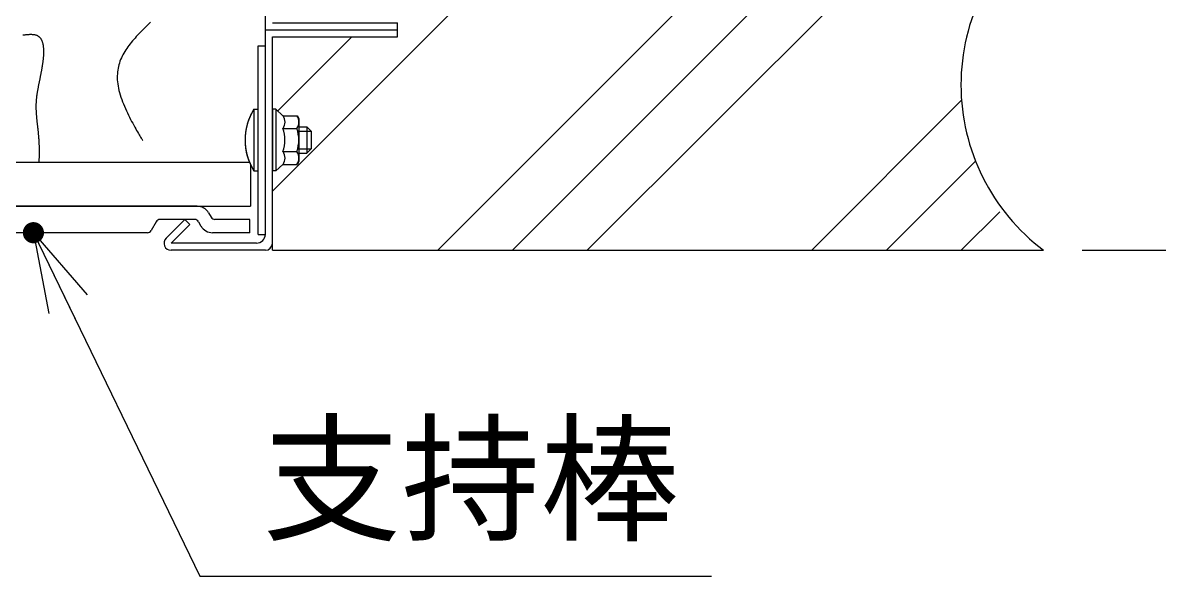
# Model space of a CAD drawing. Extents: x 443 to 1217, y -1921 to -677.
# Drawn here: x 485.5 to 513.41, y -904.72 to -891.14 of the extents above; entities that cross this region are included whole.
import ezdxf
from ezdxf.enums import TextEntityAlignment as Align

# ---------------------------------------------------------------- set-up
doc = ezdxf.new("R2010")
doc.units = 0
doc.header["$MEASUREMENT"] = 0
doc.layers.get('0').update_dxf_attribs({"linetype": 'CONTINUOUS'})
for name, color, linetype in [('1', 7, 'CONTINUOUS'), ('10', 7, 'CONTINUOUS'), ('2', 2, 'CONTINUOUS'), ('3', 8, 'CONTINUOUS'), ('6', 7, 'CONTINUOUS'), ('7', 7, 'CONTINUOUS')]:
    doc.layers.add(name, color=color, linetype=linetype)
doc.styles.add('ｽﾀｲﾙ2', font='MS PGothic.ttf')

msp = doc.modelspace()

# ---------------------------------------------------------------- linework, layer by layer
at = {"color": 7, "linetype": 'Continuous'}
for p, q in [((485.764, -896.293), (489.849, -904.725)), ((489.849, -904.725), (502.417, -904.725))]:
    msp.add_line(p, q, dxfattribs=at)
at = {"color": 0}
for q in [(487.083, -897.818), (486.143, -898.273), (486.896, -898.63)]:
    msp.add_line((485.764, -896.293), q, dxfattribs=at)
at = {"color": 0, "const_width": 0.26}
msp.add_lwpolyline([(485.837, -896.185, 1), (485.691, -896.4, 1), (485.837, -896.185)], format="xyb", dxfattribs=at)
at = {"layer": '1', "color": 4}
for p, q in [((488.426, -891.337), (488.392, -891.373)), ((488.461, -891.302), (488.426, -891.337)), ((488.497, -891.267), (488.461, -891.302)), ((488.533, -891.231), (488.497, -891.267)), ((488.569, -891.196), (488.533, -891.231)), ((488.605, -891.16), (488.569, -891.196)), ((488.642, -891.125), (488.605, -891.16)), ((488.166, -891.622), (488.137, -891.658)), ((488.196, -891.585), (488.166, -891.622)), ((488.227, -891.549), (488.196, -891.585)), ((488.259, -891.514), (488.227, -891.549)), ((488.291, -891.478), (488.259, -891.514)), ((488.324, -891.442), (488.291, -891.478)), ((488.358, -891.407), (488.324, -891.442)), ((488.392, -891.373), (488.358, -891.407)), ((487.984, -891.885), (487.963, -891.924)), ((488.007, -891.846), (487.984, -891.885)), ((488.031, -891.807), (488.007, -891.846)), ((488.056, -891.769), (488.031, -891.807)), ((488.082, -891.732), (488.056, -891.769)), ((488.109, -891.695), (488.082, -891.732)), ((488.137, -891.658), (488.109, -891.695)), ((487.863, -892.17), (487.852, -892.214)), ((487.876, -892.128), (487.863, -892.17)), ((487.89, -892.085), (487.876, -892.128)), ((487.906, -892.044), (487.89, -892.085)), ((487.924, -892.004), (487.906, -892.044)), ((487.943, -891.963), (487.924, -892.004)), ((487.963, -891.924), (487.943, -891.963)), ((487.823, -892.442), (487.822, -892.491)), ((487.825, -892.395), (487.823, -892.442)), ((487.829, -892.348), (487.825, -892.395)), ((487.835, -892.303), (487.829, -892.348)), ((487.843, -892.258), (487.835, -892.303)), ((487.852, -892.214), (487.843, -892.258)), ((487.822, -892.491), (487.824, -892.54)), ((487.824, -892.54), (487.828, -892.59)), ((487.828, -892.59), (487.834, -892.64)), ((487.834, -892.64), (487.842, -892.692)), ((487.842, -892.692), (487.852, -892.746)), ((487.852, -892.746), (487.865, -892.799)), ((487.865, -892.799), (487.879, -892.854)), ((487.879, -892.854), (487.895, -892.909)), ((487.895, -892.909), (487.913, -892.965)), ((487.913, -892.965), (487.933, -893.021)), ((487.933, -893.021), (487.954, -893.077)), ((487.954, -893.077), (487.976, -893.133)), ((487.976, -893.133), (487.999, -893.189)), ((487.999, -893.189), (488.023, -893.245)), ((488.023, -893.245), (488.047, -893.299)), ((488.047, -893.299), (488.073, -893.354)), ((488.073, -893.354), (488.098, -893.407)), ((488.098, -893.407), (488.124, -893.46)), ((488.124, -893.46), (488.15, -893.51)), ((488.15, -893.51), (488.176, -893.56)), ((488.176, -893.56), (488.202, -893.608)), ((488.202, -893.608), (488.227, -893.655)), ((488.227, -893.655), (488.252, -893.699)), ((488.252, -893.699), (488.276, -893.742)), ((488.276, -893.742), (488.299, -893.782)), ((488.299, -893.782), (488.321, -893.82)), ((488.321, -893.82), (488.342, -893.855)), ((488.342, -893.855), (488.362, -893.888)), ((488.362, -893.888), (488.38, -893.917)), ((488.38, -893.917), (488.397, -893.945)), ((488.397, -893.945), (488.412, -893.969)), ((488.412, -893.969), (488.425, -893.989)), ((488.425, -893.989), (488.435, -894.006)), ((488.435, -894.006), (488.444, -894.019)), ((488.444, -894.019), (488.45, -894.027))]:
    msp.add_line(p, q, dxfattribs=at)
at = {"layer": '1', "color": 3, "linetype": 'Continuous'}
for p, q in [((491.286, -893.26), (491.286, -891.702)), ((491.286, -891.702), (491.459, -891.702)), ((491.178, -893.26), (491.286, -893.26)), ((483.841, -894.561), (491.069, -894.561)), ((491.091, -894.614), (491.091, -895.644)), ((483.841, -895.644), (491.091, -895.644))]:
    msp.add_line(p, q, dxfattribs=at)
at = {"layer": '1', "color": 3}
for p, q in [((491.151, -893.306), (491.149, -893.309)), ((491.153, -893.303), (491.151, -893.306)), ((491.154, -893.3), (491.153, -893.303)), ((491.156, -893.297), (491.154, -893.3)), ((491.158, -893.294), (491.156, -893.297)), ((491.159, -893.292), (491.158, -893.294)), ((491.161, -893.288), (491.159, -893.292)), ((491.162, -893.286), (491.161, -893.288)), ((491.164, -893.284), (491.162, -893.286)), ((491.165, -893.281), (491.164, -893.284)), ((491.167, -893.279), (491.165, -893.281)), ((491.168, -893.277), (491.167, -893.279)), ((491.169, -893.274), (491.168, -893.277)), ((491.17, -893.272), (491.169, -893.274)), ((491.172, -893.27), (491.17, -893.272)), ((491.173, -893.269), (491.172, -893.27)), ((491.174, -893.267), (491.173, -893.269)), ((491.175, -893.266), (491.174, -893.267)), ((491.176, -893.263), (491.175, -893.265)), ((491.175, -893.265), (491.175, -893.266)), ((491.177, -893.262), (491.176, -893.263)), ((491.178, -893.26), (491.177, -893.261)), ((491.177, -893.261), (491.177, -893.262)), ((491.178, -893.26), (491.178, -893.26)), ((491.029, -893.584), (491.028, -893.586)), ((491.03, -893.578), (491.029, -893.581)), ((491.029, -893.581), (491.029, -893.584)), ((491.031, -893.575), (491.03, -893.578)), ((491.032, -893.573), (491.031, -893.575)), ((491.033, -893.571), (491.032, -893.573)), ((491.034, -893.567), (491.033, -893.571)), ((491.035, -893.565), (491.034, -893.567)), ((491.036, -893.562), (491.035, -893.565)), ((491.037, -893.557), (491.036, -893.56)), ((491.036, -893.56), (491.036, -893.562)), ((491.038, -893.554), (491.037, -893.557)), ((491.039, -893.552), (491.038, -893.554)), ((491.04, -893.549), (491.039, -893.552)), ((491.041, -893.547), (491.04, -893.549)), ((491.042, -893.544), (491.041, -893.547)), ((491.043, -893.541), (491.042, -893.544)), ((491.044, -893.538), (491.043, -893.541)), ((491.045, -893.536), (491.044, -893.538)), ((491.046, -893.533), (491.045, -893.536)), ((491.047, -893.53), (491.046, -893.533)), ((491.048, -893.528), (491.047, -893.53)), ((491.049, -893.525), (491.048, -893.528)), ((491.05, -893.523), (491.049, -893.525)), ((491.051, -893.52), (491.05, -893.523)), ((491.052, -893.517), (491.051, -893.52)), ((491.053, -893.514), (491.052, -893.517)), ((491.054, -893.512), (491.053, -893.514)), ((491.055, -893.51), (491.054, -893.512)), ((491.056, -893.506), (491.055, -893.51)), ((491.057, -893.504), (491.056, -893.506)), ((491.058, -893.501), (491.057, -893.504)), ((491.059, -893.499), (491.058, -893.501)), ((491.06, -893.497), (491.059, -893.499)), ((491.061, -893.493), (491.06, -893.497)), ((491.062, -893.491), (491.061, -893.493)), ((491.063, -893.488), (491.062, -893.491)), ((491.064, -893.486), (491.063, -893.488)), ((491.065, -893.484), (491.064, -893.486)), ((491.066, -893.48), (491.065, -893.484)), ((491.067, -893.478), (491.066, -893.48)), ((491.068, -893.475), (491.067, -893.478)), ((491.069, -893.473), (491.068, -893.475)), ((491.07, -893.47), (491.069, -893.473)), ((491.071, -893.467), (491.07, -893.47)), ((491.072, -893.465), (491.071, -893.467)), ((491.073, -893.463), (491.072, -893.465)), ((491.074, -893.46), (491.073, -893.463)), ((491.075, -893.457), (491.074, -893.46)), ((491.077, -893.455), (491.075, -893.457)), ((491.078, -893.453), (491.077, -893.455)), ((491.079, -893.45), (491.078, -893.453)), ((491.08, -893.448), (491.079, -893.45)), ((491.081, -893.445), (491.08, -893.448)), ((491.082, -893.443), (491.081, -893.445)), ((491.083, -893.44), (491.082, -893.443)), ((491.084, -893.438), (491.083, -893.44)), ((491.085, -893.436), (491.084, -893.438)), ((491.086, -893.433), (491.085, -893.436)), ((491.087, -893.431), (491.086, -893.433)), ((491.088, -893.428), (491.087, -893.431)), ((491.089, -893.426), (491.088, -893.428)), ((491.09, -893.424), (491.089, -893.426)), ((491.091, -893.421), (491.09, -893.424)), ((491.092, -893.419), (491.091, -893.421)), ((491.093, -893.417), (491.092, -893.419)), ((491.094, -893.415), (491.093, -893.417)), ((491.095, -893.412), (491.094, -893.415)), ((491.096, -893.409), (491.095, -893.412)), ((491.097, -893.407), (491.096, -893.409)), ((491.098, -893.405), (491.097, -893.407)), ((491.1, -893.403), (491.098, -893.405)), ((491.101, -893.401), (491.1, -893.403)), ((491.102, -893.399), (491.101, -893.401)), ((491.103, -893.395), (491.102, -893.399)), ((491.104, -893.393), (491.103, -893.395)), ((491.105, -893.391), (491.104, -893.393)), ((491.106, -893.389), (491.105, -893.391)), ((491.107, -893.387), (491.106, -893.389)), ((491.109, -893.383), (491.107, -893.387)), ((491.11, -893.381), (491.109, -893.383)), ((491.111, -893.379), (491.11, -893.381)), ((491.112, -893.377), (491.111, -893.379)), ((491.114, -893.373), (491.112, -893.377)), ((491.115, -893.371), (491.114, -893.373)), ((491.116, -893.368), (491.115, -893.371)), ((491.118, -893.366), (491.116, -893.368)), ((491.119, -893.364), (491.118, -893.366)), ((491.121, -893.36), (491.119, -893.364)), ((491.122, -893.357), (491.121, -893.36)), ((491.124, -893.355), (491.122, -893.357)), ((491.125, -893.352), (491.124, -893.355)), ((491.127, -893.35), (491.125, -893.352)), ((491.128, -893.346), (491.127, -893.35)), ((491.13, -893.343), (491.128, -893.346)), ((491.132, -893.34), (491.13, -893.343)), ((491.133, -893.338), (491.132, -893.34)), ((491.135, -893.334), (491.133, -893.338)), ((491.137, -893.331), (491.135, -893.334)), ((491.139, -893.328), (491.137, -893.331)), ((491.14, -893.324), (491.139, -893.328)), ((491.142, -893.321), (491.14, -893.324)), ((491.144, -893.318), (491.142, -893.321)), ((491.146, -893.316), (491.144, -893.318)), ((491.147, -893.312), (491.146, -893.316)), ((491.149, -893.309), (491.147, -893.312)), ((490.97, -893.864), (490.969, -893.867)), ((490.971, -893.856), (490.97, -893.858)), ((490.97, -893.858), (490.97, -893.862)), ((490.97, -893.862), (490.97, -893.864)), ((490.972, -893.845), (490.971, -893.848)), ((490.971, -893.848), (490.971, -893.851)), ((490.971, -893.851), (490.971, -893.853)), ((490.971, -893.853), (490.971, -893.856)), ((490.973, -893.839), (490.972, -893.842)), ((490.972, -893.842), (490.972, -893.845)), ((490.974, -893.831), (490.973, -893.833)), ((490.973, -893.833), (490.973, -893.837)), ((490.973, -893.837), (490.973, -893.839)), ((490.975, -893.823), (490.974, -893.826)), ((490.974, -893.826), (490.974, -893.828)), ((490.974, -893.828), (490.974, -893.831)), ((490.976, -893.817), (490.975, -893.82)), ((490.975, -893.82), (490.975, -893.823)), ((490.977, -893.809), (490.976, -893.812)), ((490.976, -893.812), (490.976, -893.815)), ((490.976, -893.815), (490.976, -893.817)), ((490.978, -893.801), (490.977, -893.804)), ((490.977, -893.804), (490.977, -893.806)), ((490.977, -893.806), (490.977, -893.809)), ((490.979, -893.795), (490.978, -893.799)), ((490.978, -893.799), (490.978, -893.801)), ((490.98, -893.79), (490.979, -893.793)), ((490.979, -893.793), (490.979, -893.795)), ((490.981, -893.784), (490.98, -893.788)), ((490.98, -893.788), (490.98, -893.79)), ((490.982, -893.777), (490.981, -893.779)), ((490.981, -893.779), (490.981, -893.782)), ((490.981, -893.782), (490.981, -893.784)), ((490.983, -893.771), (490.982, -893.773)), ((490.982, -893.773), (490.982, -893.777)), ((490.984, -893.766), (490.983, -893.768)), ((490.983, -893.768), (490.983, -893.771)), ((490.985, -893.76), (490.984, -893.763)), ((490.984, -893.763), (490.984, -893.766)), ((490.986, -893.755), (490.985, -893.757)), ((490.985, -893.757), (490.985, -893.76)), ((490.987, -893.749), (490.986, -893.752)), ((490.986, -893.752), (490.986, -893.755)), ((490.988, -893.744), (490.987, -893.746)), ((490.987, -893.746), (490.987, -893.749)), ((490.989, -893.739), (490.988, -893.741)), ((490.988, -893.741), (490.988, -893.744)), ((490.99, -893.733), (490.989, -893.735)), ((490.989, -893.735), (490.989, -893.739)), ((490.991, -893.73), (490.99, -893.733)), ((490.992, -893.724), (490.991, -893.728)), ((490.991, -893.728), (490.991, -893.73)), ((490.993, -893.719), (490.992, -893.722)), ((490.992, -893.722), (490.992, -893.724)), ((490.994, -893.714), (490.993, -893.717)), ((490.993, -893.717), (490.993, -893.719)), ((490.995, -893.711), (490.994, -893.714)), ((490.996, -893.706), (490.995, -893.708)), ((490.995, -893.708), (490.995, -893.711)), ((490.997, -893.7), (490.996, -893.703)), ((490.996, -893.703), (490.996, -893.706)), ((490.998, -893.698), (490.997, -893.7)), ((490.999, -893.693), (490.998, -893.695)), ((490.998, -893.695), (490.998, -893.698)), ((491, -893.687), (490.999, -893.69)), ((490.999, -893.69), (490.999, -893.693)), ((491.001, -893.684), (491, -893.687)), ((491.002, -893.679), (491.001, -893.682)), ((491.001, -893.682), (491.001, -893.684)), ((491.003, -893.676), (491.002, -893.679)), ((491.004, -893.671), (491.003, -893.673)), ((491.003, -893.673), (491.003, -893.676)), ((491.005, -893.666), (491.004, -893.669)), ((491.004, -893.669), (491.004, -893.671)), ((491.006, -893.663), (491.005, -893.666)), ((491.007, -893.66), (491.006, -893.663)), ((491.008, -893.655), (491.007, -893.658)), ((491.007, -893.658), (491.007, -893.66)), ((491.009, -893.652), (491.008, -893.655)), ((491.01, -893.647), (491.009, -893.649)), ((491.009, -893.649), (491.009, -893.652)), ((491.011, -893.645), (491.01, -893.647)), ((491.012, -893.639), (491.011, -893.642)), ((491.011, -893.642), (491.011, -893.645)), ((491.013, -893.636), (491.012, -893.639)), ((491.014, -893.634), (491.013, -893.636)), ((491.015, -893.629), (491.014, -893.631)), ((491.014, -893.631), (491.014, -893.634)), ((491.016, -893.626), (491.015, -893.629)), ((491.017, -893.623), (491.016, -893.626)), ((491.018, -893.618), (491.017, -893.621)), ((491.017, -893.621), (491.017, -893.623)), ((491.019, -893.615), (491.018, -893.618)), ((491.02, -893.612), (491.019, -893.615)), ((491.021, -893.608), (491.02, -893.61)), ((491.02, -893.61), (491.02, -893.612)), ((491.022, -893.605), (491.021, -893.608)), ((491.023, -893.602), (491.022, -893.605)), ((491.024, -893.599), (491.023, -893.602)), ((491.025, -893.594), (491.024, -893.597)), ((491.024, -893.597), (491.024, -893.599)), ((491.026, -893.591), (491.025, -893.594)), ((491.027, -893.589), (491.026, -893.591)), ((491.028, -893.586), (491.027, -893.589)), ((490.962, -894.002), (490.961, -894.005)), ((490.961, -894.005), (490.961, -894.008)), ((490.961, -894.008), (490.961, -894.01)), ((490.961, -894.01), (490.961, -894.013)), ((490.961, -894.013), (490.961, -894.015)), ((490.961, -894.015), (490.961, -894.019)), ((490.961, -894.019), (490.961, -894.021)), ((490.961, -894.021), (490.961, -894.024)), ((490.961, -894.024), (490.961, -894.027)), ((490.961, -894.027), (490.961, -894.03)), ((490.961, -894.03), (490.961, -894.033)), ((490.961, -894.033), (490.962, -894.035)), ((490.963, -893.961), (490.962, -893.963)), ((490.962, -893.963), (490.962, -893.966)), ((490.962, -893.966), (490.962, -893.969)), ((490.962, -893.969), (490.962, -893.972)), ((490.962, -893.972), (490.962, -893.974)), ((490.962, -893.974), (490.962, -893.977)), ((490.962, -893.977), (490.962, -893.979)), ((490.962, -893.979), (490.962, -893.983)), ((490.962, -893.983), (490.962, -893.986)), ((490.962, -893.986), (490.962, -893.988)), ((490.962, -893.988), (490.962, -893.991)), ((490.962, -893.991), (490.962, -893.994)), ((490.962, -893.994), (490.962, -893.997)), ((490.962, -893.997), (490.962, -893.999)), ((490.962, -893.999), (490.962, -894.002)), ((490.962, -894.035), (490.962, -894.038)), ((490.962, -894.038), (490.962, -894.04)), ((490.962, -894.04), (490.962, -894.044)), ((490.962, -894.044), (490.962, -894.046)), ((490.962, -894.046), (490.962, -894.049)), ((490.962, -894.049), (490.962, -894.051)), ((490.962, -894.051), (490.962, -894.055)), ((490.962, -894.055), (490.962, -894.057)), ((490.962, -894.057), (490.962, -894.06)), ((490.962, -894.06), (490.962, -894.063)), ((490.962, -894.063), (490.962, -894.066)), ((490.962, -894.066), (490.962, -894.069)), ((490.962, -894.069), (490.962, -894.071)), ((490.962, -894.071), (490.963, -894.074)), ((490.964, -893.938), (490.963, -893.941)), ((490.963, -893.941), (490.963, -893.943)), ((490.963, -893.943), (490.963, -893.947)), ((490.963, -893.947), (490.963, -893.95)), ((490.963, -893.95), (490.963, -893.952)), ((490.963, -893.952), (490.963, -893.955)), ((490.963, -893.955), (490.963, -893.958)), ((490.963, -893.958), (490.963, -893.961)), ((490.963, -894.074), (490.963, -894.076)), ((490.963, -894.076), (490.963, -894.08)), ((490.963, -894.08), (490.963, -894.082)), ((490.963, -894.082), (490.963, -894.085)), ((490.963, -894.085), (490.963, -894.087)), ((490.963, -894.087), (490.963, -894.091)), ((490.963, -894.091), (490.963, -894.093)), ((490.963, -894.093), (490.964, -894.096)), ((490.965, -893.922), (490.964, -893.925)), ((490.964, -893.925), (490.964, -893.927)), ((490.964, -893.927), (490.964, -893.93)), ((490.964, -893.93), (490.964, -893.933)), ((490.964, -893.933), (490.964, -893.936)), ((490.964, -893.936), (490.964, -893.938)), ((490.964, -894.096), (490.964, -894.098)), ((490.964, -894.098), (490.964, -894.101)), ((490.964, -894.101), (490.964, -894.105)), ((490.964, -894.105), (490.964, -894.107)), ((490.964, -894.107), (490.964, -894.11)), ((490.964, -894.11), (490.965, -894.112)), ((490.966, -893.909), (490.965, -893.911)), ((490.965, -893.911), (490.965, -893.914)), ((490.965, -893.914), (490.965, -893.916)), ((490.965, -893.916), (490.965, -893.919)), ((490.965, -893.919), (490.965, -893.922)), ((490.965, -894.112), (490.965, -894.116)), ((490.965, -894.116), (490.965, -894.118)), ((490.965, -894.118), (490.965, -894.121)), ((490.965, -894.121), (490.965, -894.123)), ((490.965, -894.123), (490.966, -894.127)), ((490.967, -893.894), (490.966, -893.897)), ((490.966, -893.897), (490.966, -893.9)), ((490.966, -893.9), (490.966, -893.903)), ((490.966, -893.903), (490.966, -893.905)), ((490.966, -893.905), (490.966, -893.909)), ((490.966, -894.127), (490.966, -894.129)), ((490.966, -894.129), (490.966, -894.132)), ((490.966, -894.132), (490.966, -894.134)), ((490.966, -894.134), (490.966, -894.137)), ((490.966, -894.137), (490.967, -894.14)), ((490.968, -893.884), (490.967, -893.886)), ((490.967, -893.886), (490.967, -893.889)), ((490.967, -893.889), (490.967, -893.891)), ((490.967, -893.891), (490.967, -893.894)), ((490.967, -894.14), (490.967, -894.143)), ((490.967, -894.143), (490.967, -894.145)), ((490.969, -893.875), (490.968, -893.878)), ((490.968, -893.878), (490.968, -893.88)), ((490.968, -893.88), (490.968, -893.884)), ((490.969, -893.867), (490.969, -893.869)), ((490.969, -893.869), (490.969, -893.873)), ((490.969, -893.873), (490.969, -893.875)), ((490.967, -894.145), (490.967, -894.148)), ((490.967, -894.148), (490.968, -894.152)), ((490.968, -894.152), (490.968, -894.154)), ((490.968, -894.154), (490.968, -894.157)), ((490.968, -894.157), (490.968, -894.159)), ((490.968, -894.159), (490.969, -894.163)), ((490.969, -894.163), (490.969, -894.165)), ((490.969, -894.165), (490.969, -894.168)), ((490.969, -894.168), (490.97, -894.17)), ((490.97, -894.17), (490.97, -894.173)), ((490.97, -894.173), (490.97, -894.176)), ((490.97, -894.176), (490.97, -894.179)), ((490.97, -894.179), (490.971, -894.181)), ((490.971, -894.181), (490.971, -894.184)), ((490.971, -894.184), (490.971, -894.187)), ((490.971, -894.187), (490.972, -894.19)), ((490.972, -894.19), (490.972, -894.192)), ((490.972, -894.192), (490.972, -894.195)), ((490.972, -894.195), (490.973, -894.197)), ((490.973, -894.197), (490.973, -894.201)), ((490.973, -894.201), (490.974, -894.204)), ((490.974, -894.204), (490.974, -894.206)), ((490.974, -894.206), (490.974, -894.209)), ((490.974, -894.209), (490.975, -894.212)), ((490.975, -894.212), (490.975, -894.215)), ((490.975, -894.215), (490.975, -894.217)), ((490.975, -894.217), (490.976, -894.22)), ((490.976, -894.22), (490.976, -894.222)), ((490.976, -894.222), (490.977, -894.226)), ((490.977, -894.226), (490.977, -894.228)), ((490.977, -894.228), (490.977, -894.231)), ((490.977, -894.231), (490.978, -894.233)), ((490.978, -894.233), (490.978, -894.237)), ((490.978, -894.237), (490.979, -894.239)), ((490.979, -894.239), (490.979, -894.242)), ((490.979, -894.242), (490.98, -894.244)), ((490.98, -894.244), (490.98, -894.248)), ((490.98, -894.248), (490.98, -894.25)), ((490.98, -894.25), (490.981, -894.253)), ((490.981, -894.253), (490.981, -894.255)), ((490.981, -894.255), (490.982, -894.258)), ((490.982, -894.258), (490.982, -894.261)), ((490.982, -894.261), (490.983, -894.264)), ((490.983, -894.264), (490.983, -894.266)), ((490.983, -894.266), (490.984, -894.269)), ((490.984, -894.269), (490.984, -894.272)), ((490.984, -894.272), (490.985, -894.275)), ((490.985, -894.275), (490.985, -894.277)), ((490.985, -894.277), (490.986, -894.28)), ((490.986, -894.28), (490.986, -894.282)), ((490.986, -894.282), (490.987, -894.286)), ((490.987, -894.286), (490.987, -894.288)), ((490.987, -894.288), (490.988, -894.291)), ((490.988, -894.291), (490.988, -894.293)), ((490.988, -894.293), (490.989, -894.297)), ((490.989, -894.297), (490.989, -894.299)), ((490.989, -894.299), (490.99, -894.302)), ((490.99, -894.302), (490.99, -894.304)), ((490.99, -894.304), (490.991, -894.307)), ((490.991, -894.307), (490.992, -894.31)), ((490.992, -894.31), (490.992, -894.313)), ((490.992, -894.313), (490.993, -894.315)), ((490.993, -894.315), (490.993, -894.318)), ((490.993, -894.318), (490.994, -894.321)), ((490.994, -894.321), (490.994, -894.324)), ((490.994, -894.324), (490.995, -894.326)), ((490.995, -894.326), (490.996, -894.328)), ((490.996, -894.328), (490.996, -894.331)), ((490.996, -894.331), (490.997, -894.334)), ((490.997, -894.334), (490.997, -894.337)), ((490.997, -894.337), (490.998, -894.339)), ((490.998, -894.339), (490.999, -894.342)), ((490.999, -894.342), (490.999, -894.345)), ((490.999, -894.345), (491, -894.348)), ((491, -894.348), (491, -894.35)), ((491, -894.35), (491.001, -894.353)), ((491.001, -894.353), (491.002, -894.355)), ((491.002, -894.355), (491.002, -894.358)), ((491.002, -894.358), (491.003, -894.361)), ((491.003, -894.361), (491.004, -894.363)), ((491.004, -894.363), (491.004, -894.366)), ((491.004, -894.366), (491.005, -894.369)), ((491.005, -894.369), (491.006, -894.372)), ((491.006, -894.372), (491.006, -894.374)), ((491.006, -894.374), (491.007, -894.377)), ((491.007, -894.377), (491.008, -894.379)), ((491.008, -894.379), (491.009, -894.383)), ((491.009, -894.383), (491.009, -894.385)), ((491.009, -894.385), (491.01, -894.387)), ((491.01, -894.387), (491.011, -894.39)), ((491.011, -894.39), (491.011, -894.392)), ((491.011, -894.392), (491.012, -894.396)), ((491.012, -894.396), (491.013, -894.398)), ((491.013, -894.398), (491.014, -894.401)), ((491.014, -894.401), (491.014, -894.403)), ((491.014, -894.403), (491.015, -894.407)), ((491.015, -894.407), (491.016, -894.409)), ((491.016, -894.409), (491.017, -894.412)), ((491.017, -894.412), (491.017, -894.414)), ((491.017, -894.414), (491.018, -894.418)), ((491.018, -894.418), (491.019, -894.42)), ((491.019, -894.42), (491.02, -894.423)), ((491.02, -894.423), (491.021, -894.425)), ((491.021, -894.425), (491.021, -894.428)), ((491.021, -894.428), (491.022, -894.431)), ((491.022, -894.431), (491.023, -894.434)), ((491.023, -894.434), (491.024, -894.436)), ((491.024, -894.436), (491.025, -894.439)), ((491.025, -894.439), (491.026, -894.442)), ((491.026, -894.442), (491.027, -894.444)), ((491.027, -894.444), (491.027, -894.447)), ((491.027, -894.447), (491.028, -894.449)), ((491.028, -894.449), (491.029, -894.452)), ((491.029, -894.452), (491.03, -894.455)), ((491.03, -894.455), (491.031, -894.458)), ((491.031, -894.458), (491.032, -894.46)), ((491.032, -894.46), (491.032, -894.462)), ((491.032, -894.462), (491.033, -894.466)), ((491.033, -894.466), (491.034, -894.468)), ((491.034, -894.468), (491.035, -894.471)), ((491.035, -894.471), (491.036, -894.473)), ((491.036, -894.473), (491.037, -894.475)), ((491.037, -894.475), (491.037, -894.477)), ((491.037, -894.477), (491.038, -894.481)), ((491.038, -894.481), (491.039, -894.483)), ((491.039, -894.483), (491.04, -894.485)), ((491.04, -894.485), (491.041, -894.487)), ((491.041, -894.487), (491.042, -894.491)), ((491.042, -894.491), (491.042, -894.493)), ((491.042, -894.493), (491.043, -894.495)), ((491.043, -894.495), (491.044, -894.497)), ((491.044, -894.497), (491.045, -894.499)), ((491.045, -894.499), (491.046, -894.503)), ((491.046, -894.503), (491.046, -894.505)), ((491.046, -894.505), (491.047, -894.507)), ((491.047, -894.507), (491.048, -894.509)), ((491.048, -894.509), (491.049, -894.511)), ((491.049, -894.511), (491.05, -894.513)), ((491.05, -894.513), (491.051, -894.517)), ((491.051, -894.517), (491.052, -894.519)), ((491.052, -894.519), (491.053, -894.521)), ((491.053, -894.521), (491.054, -894.524)), ((491.054, -894.524), (491.055, -894.527)), ((491.055, -894.527), (491.056, -894.529)), ((491.056, -894.529), (491.056, -894.532)), ((491.056, -894.532), (491.057, -894.534)), ((491.057, -894.534), (491.059, -894.536)), ((491.059, -894.536), (491.06, -894.54)), ((491.06, -894.54), (491.061, -894.543)), ((491.061, -894.543), (491.062, -894.545)), ((491.062, -894.545), (491.063, -894.548)), ((491.063, -894.548), (491.064, -894.552)), ((491.064, -894.552), (491.066, -894.554)), ((491.066, -894.554), (491.067, -894.557)), ((491.067, -894.557), (491.068, -894.56)), ((491.068, -894.56), (491.069, -894.564)), ((491.069, -894.564), (491.071, -894.567)), ((491.071, -894.567), (491.072, -894.57)), ((491.072, -894.57), (491.074, -894.573)), ((491.074, -894.573), (491.075, -894.577)), ((491.075, -894.577), (491.077, -894.58)), ((491.077, -894.58), (491.078, -894.583)), ((491.078, -894.583), (491.079, -894.586)), ((491.079, -894.586), (491.081, -894.59)), ((491.081, -894.59), (491.082, -894.593)), ((491.082, -894.593), (491.083, -894.596)), ((491.083, -894.596), (491.085, -894.598)), ((491.085, -894.598), (491.086, -894.601)), ((491.086, -894.601), (491.087, -894.604)), ((491.087, -894.604), (491.088, -894.606)), ((491.088, -894.606), (491.089, -894.608)), ((491.089, -894.608), (491.089, -894.609)), ((491.089, -894.609), (491.09, -894.612)), ((491.09, -894.612), (491.091, -894.613)), ((491.091, -894.613), (491.091, -894.614)), ((491.091, -894.614), (491.091, -894.614))]:
    msp.add_line(p, q, dxfattribs=at)
at = {"layer": '10', "color": 7, "linetype": 'Continuous'}
msp.add_line((511.517, -896.723), (519.352, -896.723), dxfattribs=at)
at = {"layer": '2', "color": 8, "linetype": 'Continuous'}
for p, q in [((506.415, -880.491), (491.632, -895.273)), ((511.279, -881.136), (495.692, -896.723)), ((512.032, -882.219), (497.528, -896.723)), ((512.506, -883.582), (499.365, -896.723)), ((504.874, -896.723), (508.555, -893.042)), ((506.711, -896.723), (508.898, -894.535)), ((508.547, -896.723), (509.492, -895.778))]:
    msp.add_line(p, q, dxfattribs=at)
at = {"layer": '2', "color": 7, "linetype": 'Continuous'}
msp.add_line((493.584, -891.485), (491.766, -893.303), dxfattribs=at)
at = {"layer": '2', "linetype": 'Continuous'}
msp.add_line((491.632, -896.723), (510.57, -896.723), dxfattribs=at)
msp.add_arc((513.613, -892.665), 5.073, 126.8699, 233.1301, dxfattribs=at)
at = {"layer": '3', "color": 3}
for p, q in [((485.502, -891.439), (485.517, -891.437)), ((485.517, -891.437), (485.532, -891.436)), ((485.532, -891.436), (485.547, -891.434)), ((485.547, -891.434), (485.562, -891.433)), ((485.562, -891.433), (485.577, -891.43)), ((485.577, -891.43), (485.592, -891.429)), ((485.592, -891.429), (485.606, -891.428)), ((485.606, -891.428), (485.621, -891.426)), ((485.621, -891.426), (485.635, -891.425)), ((485.635, -891.425), (485.65, -891.425)), ((485.65, -891.425), (485.664, -891.424)), ((485.664, -891.424), (485.678, -891.423)), ((485.678, -891.423), (485.692, -891.423)), ((485.692, -891.423), (485.705, -891.423)), ((485.705, -891.423), (485.719, -891.423)), ((485.719, -891.423), (485.732, -891.424)), ((485.732, -891.424), (485.745, -891.424)), ((485.745, -891.424), (485.757, -891.425)), ((485.757, -891.425), (485.77, -891.427)), ((485.77, -891.427), (485.782, -891.428)), ((485.782, -891.428), (485.794, -891.43)), ((485.794, -891.43), (485.805, -891.433)), ((485.805, -891.433), (485.816, -891.436)), ((485.816, -891.436), (485.827, -891.439)), ((485.827, -891.439), (485.838, -891.442)), ((485.838, -891.442), (485.848, -891.447)), ((485.848, -891.447), (485.858, -891.452)), ((485.858, -891.452), (485.867, -891.456)), ((485.867, -891.456), (485.876, -891.462)), ((485.876, -891.462), (485.885, -891.467)), ((485.885, -891.467), (485.893, -891.474)), ((485.893, -891.474), (485.901, -891.48)), ((485.901, -891.48), (485.909, -891.488)), ((485.909, -891.488), (485.916, -891.495)), ((485.916, -891.495), (485.923, -891.502)), ((485.923, -891.502), (485.93, -891.511)), ((485.93, -891.511), (485.937, -891.52)), ((485.937, -891.52), (485.943, -891.528)), ((485.943, -891.528), (485.949, -891.537)), ((485.949, -891.537), (485.954, -891.547)), ((485.954, -891.547), (485.959, -891.557)), ((485.959, -891.557), (485.964, -891.567)), ((485.964, -891.567), (485.969, -891.577)), ((485.969, -891.577), (485.974, -891.587)), ((485.974, -891.587), (485.978, -891.598)), ((485.978, -891.598), (485.982, -891.61)), ((485.982, -891.61), (485.985, -891.621)), ((485.985, -891.621), (485.989, -891.633)), ((485.989, -891.633), (485.992, -891.645)), ((485.992, -891.645), (485.995, -891.658)), ((485.995, -891.658), (485.998, -891.67)), ((485.998, -891.67), (486, -891.683)), ((486, -891.683), (486.002, -891.696)), ((486.002, -891.696), (486.004, -891.709)), ((486.004, -891.709), (486.006, -891.724)), ((486.006, -891.724), (486.007, -891.738)), ((486.007, -891.738), (486.009, -891.751)), ((486.009, -891.751), (486.01, -891.765)), ((486.01, -891.765), (486.011, -891.78)), ((486.011, -891.78), (486.012, -891.794)), ((486.012, -891.886), (486.011, -891.901)), ((486.011, -891.901), (486.011, -891.917)), ((486.012, -891.794), (486.012, -891.81)), ((486.012, -891.81), (486.012, -891.824)), ((486.012, -891.824), (486.013, -891.839)), ((486.013, -891.854), (486.012, -891.87)), ((486.012, -891.87), (486.012, -891.886)), ((486.013, -891.839), (486.013, -891.854)), ((485.982, -892.182), (485.98, -892.2)), ((485.985, -892.166), (485.982, -892.182)), ((485.987, -892.149), (485.985, -892.166)), ((485.99, -892.132), (485.987, -892.149)), ((485.992, -892.115), (485.99, -892.132)), ((485.994, -892.098), (485.992, -892.115)), ((485.996, -892.081), (485.994, -892.098)), ((485.998, -892.065), (485.996, -892.081)), ((486, -892.047), (485.998, -892.065)), ((486.002, -892.031), (486, -892.047)), ((486.004, -892.014), (486.002, -892.031)), ((486.005, -891.998), (486.004, -892.014)), ((486.007, -891.982), (486.005, -891.998)), ((486.008, -891.965), (486.007, -891.982)), ((486.009, -891.949), (486.008, -891.965)), ((486.01, -891.933), (486.009, -891.949)), ((486.011, -891.917), (486.01, -891.933)), ((485.931, -892.468), (485.927, -892.483)), ((485.934, -892.452), (485.931, -892.468)), ((485.937, -892.435), (485.934, -892.452)), ((485.94, -892.419), (485.937, -892.435)), ((485.944, -892.402), (485.94, -892.419)), ((485.947, -892.385), (485.944, -892.402)), ((485.95, -892.369), (485.947, -892.385)), ((485.953, -892.352), (485.95, -892.369)), ((485.956, -892.335), (485.953, -892.352)), ((485.959, -892.319), (485.956, -892.335)), ((485.962, -892.301), (485.959, -892.319)), ((485.965, -892.285), (485.962, -892.301)), ((485.968, -892.267), (485.965, -892.285)), ((485.971, -892.251), (485.968, -892.267)), ((485.974, -892.234), (485.971, -892.251)), ((485.977, -892.217), (485.974, -892.234)), ((485.98, -892.2), (485.977, -892.217)), ((485.877, -892.737), (485.874, -892.751)), ((485.879, -892.723), (485.877, -892.737)), ((485.882, -892.709), (485.879, -892.723)), ((485.885, -892.695), (485.882, -892.709)), ((485.888, -892.68), (485.885, -892.695)), ((485.89, -892.666), (485.888, -892.68)), ((485.893, -892.652), (485.89, -892.666)), ((485.896, -892.637), (485.893, -892.652)), ((485.899, -892.623), (485.896, -892.637)), ((485.902, -892.607), (485.899, -892.623)), ((485.905, -892.593), (485.902, -892.607)), ((485.908, -892.578), (485.905, -892.593)), ((485.911, -892.563), (485.908, -892.578)), ((485.915, -892.546), (485.911, -892.563)), ((485.918, -892.531), (485.915, -892.546)), ((485.921, -892.516), (485.918, -892.531)), ((485.924, -892.499), (485.921, -892.516)), ((485.927, -892.483), (485.924, -892.499)), ((485.833, -893.025), (485.832, -893.038)), ((485.835, -893.013), (485.833, -893.025)), ((485.836, -893), (485.835, -893.013)), ((485.837, -892.987), (485.836, -893)), ((485.839, -892.975), (485.837, -892.987)), ((485.84, -892.962), (485.839, -892.975)), ((485.842, -892.948), (485.84, -892.962)), ((485.844, -892.935), (485.842, -892.948)), ((485.845, -892.923), (485.844, -892.935)), ((485.847, -892.91), (485.845, -892.923)), ((485.849, -892.897), (485.847, -892.91)), ((485.851, -892.884), (485.849, -892.897)), ((485.853, -892.871), (485.851, -892.884)), ((485.855, -892.858), (485.853, -892.871)), ((485.857, -892.845), (485.855, -892.858)), ((485.86, -892.832), (485.857, -892.845)), ((485.862, -892.819), (485.86, -892.832)), ((485.864, -892.805), (485.862, -892.819)), ((485.867, -892.792), (485.864, -892.805)), ((485.869, -892.778), (485.867, -892.792)), ((485.872, -892.764), (485.869, -892.778)), ((485.874, -892.751), (485.872, -892.764)), ((485.827, -893.139), (485.826, -893.152)), ((485.826, -893.152), (485.826, -893.165)), ((485.826, -893.165), (485.826, -893.178)), ((485.826, -893.178), (485.826, -893.191)), ((485.826, -893.191), (485.826, -893.205)), ((485.826, -893.205), (485.826, -893.218)), ((485.826, -893.218), (485.826, -893.231)), ((485.826, -893.231), (485.827, -893.244)), ((485.828, -893.114), (485.827, -893.127)), ((485.827, -893.127), (485.827, -893.139)), ((485.827, -893.244), (485.827, -893.257)), ((485.827, -893.257), (485.827, -893.27)), ((485.827, -893.27), (485.828, -893.283)), ((485.829, -893.089), (485.828, -893.101)), ((485.828, -893.101), (485.828, -893.114)), ((485.828, -893.283), (485.828, -893.296)), ((485.828, -893.296), (485.829, -893.309)), ((485.83, -893.076), (485.829, -893.089)), ((485.831, -893.051), (485.83, -893.063)), ((485.83, -893.063), (485.83, -893.076)), ((485.832, -893.038), (485.831, -893.051)), ((485.829, -893.309), (485.83, -893.323)), ((485.83, -893.323), (485.83, -893.336)), ((485.83, -893.336), (485.831, -893.35)), ((485.831, -893.35), (485.832, -893.363)), ((485.832, -893.363), (485.833, -893.376)), ((485.833, -893.376), (485.834, -893.39)), ((485.834, -893.39), (485.835, -893.403)), ((485.835, -893.403), (485.836, -893.416)), ((485.836, -893.416), (485.837, -893.43)), ((485.837, -893.43), (485.839, -893.443)), ((485.839, -893.443), (485.84, -893.457)), ((485.84, -893.457), (485.841, -893.47)), ((485.841, -893.47), (485.842, -893.484)), ((485.842, -893.484), (485.844, -893.498)), ((485.844, -893.498), (485.845, -893.511)), ((485.845, -893.511), (485.846, -893.525)), ((485.846, -893.525), (485.848, -893.538)), ((485.848, -893.538), (485.849, -893.552)), ((485.849, -893.552), (485.851, -893.565)), ((485.851, -893.565), (485.852, -893.579)), ((485.852, -893.579), (485.854, -893.593)), ((485.854, -893.593), (485.855, -893.607)), ((485.855, -893.607), (485.857, -893.62)), ((485.857, -893.62), (485.858, -893.634)), ((485.858, -893.634), (485.86, -893.648)), ((485.86, -893.648), (485.862, -893.661)), ((485.862, -893.661), (485.863, -893.675)), ((485.863, -893.675), (485.865, -893.688)), ((485.865, -893.688), (485.866, -893.703)), ((485.866, -893.703), (485.868, -893.717)), ((485.868, -893.717), (485.869, -893.73)), ((485.869, -893.73), (485.871, -893.744)), ((485.871, -893.744), (485.872, -893.757)), ((485.872, -893.757), (485.874, -893.771)), ((485.874, -893.771), (485.875, -893.785)), ((485.875, -893.785), (485.877, -893.799)), ((485.877, -893.799), (485.878, -893.813)), ((485.878, -893.813), (485.88, -893.827)), ((485.88, -893.827), (485.881, -893.84)), ((485.881, -893.84), (485.883, -893.854)), ((485.883, -893.854), (485.884, -893.868)), ((485.884, -893.868), (485.885, -893.881)), ((485.885, -893.881), (485.887, -893.896)), ((485.887, -893.896), (485.888, -893.909)), ((485.888, -893.909), (485.889, -893.923)), ((485.889, -893.923), (485.89, -893.937)), ((485.89, -893.937), (485.891, -893.95)), ((485.891, -893.95), (485.892, -893.964)), ((485.892, -893.964), (485.893, -893.977)), ((485.893, -893.977), (485.894, -893.991)), ((485.894, -893.991), (485.895, -894.006)), ((485.895, -894.006), (485.896, -894.019)), ((485.896, -894.019), (485.897, -894.033)), ((485.897, -894.033), (485.898, -894.046)), ((485.898, -894.046), (485.898, -894.06)), ((485.898, -894.06), (485.899, -894.073)), ((485.899, -894.073), (485.9, -894.087)), ((485.9, -894.087), (485.9, -894.1)), ((485.9, -894.1), (485.901, -894.115)), ((485.901, -894.115), (485.901, -894.128)), ((485.901, -894.128), (485.902, -894.142)), ((485.902, -894.142), (485.902, -894.155)), ((485.902, -894.155), (485.902, -894.169)), ((485.902, -894.169), (485.903, -894.182)), ((485.903, -894.413), (485.902, -894.426)), ((485.903, -894.182), (485.903, -894.196)), ((485.903, -894.196), (485.903, -894.209)), ((485.903, -894.209), (485.903, -894.224)), ((485.903, -894.224), (485.903, -894.237)), ((485.903, -894.237), (485.903, -894.251)), ((485.903, -894.251), (485.904, -894.264)), ((485.904, -894.318), (485.903, -894.331)), ((485.903, -894.331), (485.903, -894.346)), ((485.903, -894.346), (485.903, -894.359)), ((485.903, -894.359), (485.903, -894.373)), ((485.903, -894.373), (485.903, -894.386)), ((485.903, -894.386), (485.903, -894.399)), ((485.903, -894.399), (485.903, -894.413)), ((485.904, -894.264), (485.904, -894.278)), ((485.904, -894.278), (485.904, -894.291)), ((485.904, -894.291), (485.904, -894.304)), ((485.904, -894.304), (485.904, -894.318)), ((485.901, -894.521), (485.9, -894.534)), ((485.9, -894.534), (485.9, -894.548)), ((485.9, -894.548), (485.9, -894.561)), ((485.902, -894.467), (485.901, -894.481)), ((485.901, -894.481), (485.901, -894.494)), ((485.901, -894.494), (485.901, -894.507)), ((485.901, -894.507), (485.901, -894.521)), ((485.902, -894.426), (485.902, -894.44)), ((485.902, -894.44), (485.902, -894.454)), ((485.902, -894.454), (485.902, -894.467))]:
    msp.add_line(p, q, dxfattribs=at)
at = {"layer": '6', "linetype": 'Continuous'}
for p, q in [((491.459, -891.312), (491.459, -875.253)), ((491.459, -891.312), (494.706, -891.312)), ((491.459, -896.333), (491.459, -891.312)), ((491.632, -891.139), (494.706, -891.139)), ((494.706, -891.485), (494.706, -891.139)), ((491.632, -891.485), (494.706, -891.485)), ((491.632, -896.723), (491.632, -891.485)), ((491.286, -896.333), (491.286, -891.702)), ((491.286, -891.702), (491.459, -891.702)), ((491.178, -893.26), (491.178, -894.775)), ((491.178, -893.26), (491.286, -893.26)), ((491.286, -894.775), (491.286, -893.26)), ((491.632, -893.26), (491.632, -894.775)), ((491.719, -893.26), (491.632, -893.26)), ((491.719, -893.26), (491.719, -894.775)), ((491.719, -893.26), (491.892, -893.42)), ((491.892, -893.42), (492.249, -893.42)), ((492.249, -893.42), (492.282, -893.5)), ((492.282, -893.5), (492.282, -894.535)), ((491.892, -893.732), (492.233, -893.732)), ((492.282, -893.693), (492.476, -893.693)), ((492.282, -893.801), (492.585, -893.801)), ((492.476, -893.693), (492.476, -894.342)), ((492.585, -893.801), (492.476, -893.693)), ((492.585, -893.801), (492.585, -894.234)), ((491.892, -894.303), (492.233, -894.303)), ((492.282, -894.234), (492.585, -894.234)), ((492.282, -894.342), (492.476, -894.342)), ((492.476, -894.342), (492.585, -894.234)), ((491.719, -894.775), (491.892, -894.615)), ((491.892, -894.615), (492.249, -894.615)), ((492.282, -894.535), (492.249, -894.615)), ((491.178, -894.775), (491.286, -894.775)), ((491.719, -894.775), (491.632, -894.775)), ((489.021, -896.427), (489.48, -895.968)), ((489.143, -896.55), (489.603, -896.091)), ((489.48, -895.968), (489.603, -896.091)), ((491.286, -896.333), (491.459, -896.333)), ((491.243, -896.55), (489.143, -896.55)), ((491.459, -896.723), (489.143, -896.723))]:
    msp.add_line(p, q, dxfattribs=at)
at = {"layer": '6', "color": 3, "linetype": 'Continuous'}
msp.add_line((491.459, -891.702), (491.459, -890.923), dxfattribs=at)
at = {"layer": '6', "linetype": 'Continuous'}
for centre, radius, start, end in [((492.395, -894.018), 1.434, 148.1092, 211.8908), ((491.668, -893.576), 0.274, 325.1765, 34.8235), ((492.008, -893.576), 0.274, 325.1765, 34.8235), ((491.085, -894.018), 0.856, 340.529, 19.471), ((491.425, -894.018), 0.856, 340.529, 19.471), ((491.668, -894.459), 0.274, 325.1765, 34.8235), ((492.008, -894.459), 0.274, 325.1765, 34.8235), ((491.243, -896.333), 0.216, 270, 0), ((489.143, -896.55), 0.173, 135, 270), ((491.459, -896.55), 0.173, 270, 0)]:
    msp.add_arc(centre, radius, start, end, dxfattribs=at)
at = {"layer": '7', "color": 3, "linetype": 'Continuous'}
for p, q in [((489.786, -895.644), (483.841, -895.644)), ((490.067, -895.806), (490.129, -895.914)), ((488.781, -896.022), (488.656, -896.239)), ((489.723, -895.968), (488.874, -895.968)), ((489.817, -896.022), (489.879, -896.131)), ((491.08, -895.968), (490.223, -895.968)), ((491.08, -896.293), (491.08, -895.968)), ((488.562, -896.293), (483.841, -896.293)), ((491.08, -896.293), (490.161, -896.293))]:
    msp.add_line(p, q, dxfattribs=at)
for centre, radius, start, end in [((489.786, -895.968), 0.325, 30, 90), ((488.874, -896.076), 0.108, 90, 150), ((489.723, -896.076), 0.108, 30, 90), ((490.223, -895.86), 0.108, 210, 270), ((488.562, -896.185), 0.108, 270, 330), ((490.161, -895.968), 0.325, 210, 270)]:
    msp.add_arc(centre, radius, start, end, dxfattribs=at)

# ---------------------------------------------------------------- texts
at = {"layer": '10', "linetype": 'Continuous', "style": 'ｽﾀｲﾙ2'}
msp.add_attdef('支持棒', text='', height=2.5, dxfattribs=at).set_placement((491.387, -904.335), align=Align.BOTTOM_LEFT)

doc.saveas('drawing.dxf')
